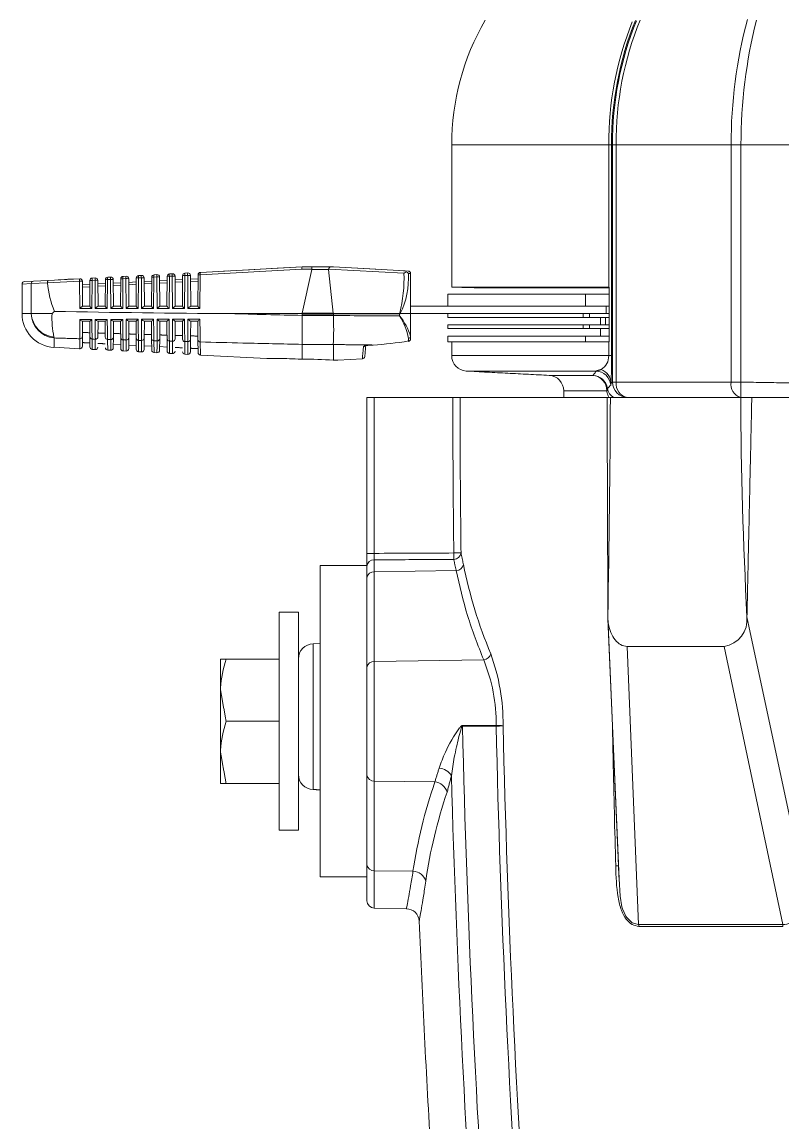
# Model space of a CAD drawing. Extents: x 8 to 113, y 2 to 87.
# Drawn here: x 43.922 to 46.977, y 9.203 to 13.624 of the extents above; entities that cross this region are included whole.
import ezdxf

# ---------------------------------------------------------------- set-up
doc = ezdxf.new("R2010")
doc.units = 0
doc.header["$MEASUREMENT"] = 0
doc.layers.add('OBJECT', color=7, linetype='CONTINUOUS')

msp = doc.modelspace()

# ---------------------------------------------------------------- linework, layer by layer
at = {"layer": 'OBJECT', "linetype": 'Continuous', "lineweight": 15}
for p, q in [((45.6473, 13.1307), (46.2777, 13.1307)), ((45.6473, 12.5594), (45.6473, 13.1307)), ((46.2777, 13.1307), (46.2893, 13.1307)), ((46.2777, 12.5594), (46.2777, 13.1307)), ((46.293, 13.1307), (46.2893, 13.1307)), ((46.2893, 13.1307), (46.2893, 12.2841)), ((46.3073, 13.1307), (46.293, 13.1307)), ((46.293, 12.1778), (46.293, 13.1307)), ((46.7692, 13.1307), (46.3073, 13.1307)), ((46.3073, 13.1307), (46.3073, 12.1778)), ((46.7692, 13.1307), (46.8087, 13.1307)), ((46.7692, 12.1778), (46.7692, 13.1307)), ((46.8087, 13.1307), (47.0121, 13.1307)), ((46.8087, 13.1307), (46.8087, 12.1778)), ((44.3283, 12.6022), (44.3401, 12.6029)), ((44.3903, 12.6055), (44.4021, 12.6061)), ((44.4523, 12.6088), (44.4641, 12.6094)), ((44.5039, 12.4827), (44.5049, 12.6022)), ((44.5137, 12.6026), (44.5125, 12.4732)), ((44.5253, 12.6032), (44.5137, 12.6026)), ((44.5144, 12.6121), (44.526, 12.6127)), ((44.5265, 12.4732), (44.5253, 12.6032)), ((44.5366, 12.6028), (44.5376, 12.4827)), ((44.5659, 12.4827), (44.5669, 12.6054)), ((44.5757, 12.6059), (44.5745, 12.4732)), ((44.5873, 12.6065), (44.5757, 12.6059)), ((44.5764, 12.6153), (44.588, 12.616)), ((44.5885, 12.4732), (44.5873, 12.6065)), ((44.5985, 12.6061), (44.5996, 12.4827)), ((44.6279, 12.4827), (44.629, 12.6087)), ((44.6377, 12.6092), (44.6365, 12.4732)), ((45.0463, 12.6307), (44.6377, 12.6092)), ((44.6384, 12.6186), (45.0472, 12.6402)), ((44.7116, 12.6225), (44.6384, 12.6186)), ((44.7517, 12.6246), (44.7116, 12.6225)), ((44.9461, 12.6349), (44.8122, 12.6278)), ((45.0472, 12.6402), (44.9461, 12.6349)), ((45.0858, 12.6307), (45.0463, 12.6307)), ((45.0472, 12.6402), (45.0472, 12.6402)), ((45.0472, 12.6402), (45.0864, 12.6402)), ((45.0858, 12.6305), (45.0476, 12.4543)), ((45.0858, 12.6305), (45.0858, 12.6307)), ((45.1534, 12.6305), (45.0858, 12.6305)), ((45.0864, 12.6402), (45.1639, 12.6402)), ((45.1721, 12.4543), (45.1534, 12.6305)), ((45.4558, 12.6155), (45.1536, 12.6319)), ((45.1639, 12.6402), (45.1722, 12.6402)), ((45.1722, 12.6402), (45.4605, 12.6246)), ((45.3425, 12.631), (45.1722, 12.6402)), ((45.4727, 12.6239), (45.4357, 12.6259)), ((45.4605, 12.6246), (45.4727, 12.6239)), ((45.4821, 12.6139), (45.4739, 12.6143)), ((45.4822, 12.605), (45.4822, 12.4527)), ((43.9593, 12.5733), (43.9222, 12.5713)), ((43.9222, 12.5713), (43.9222, 12.4523)), ((43.9686, 12.5832), (43.9317, 12.5813)), ((44.0249, 12.5764), (43.9593, 12.5733)), ((43.9593, 12.4527), (43.9593, 12.5733)), ((43.9686, 12.5832), (44.0272, 12.5863)), ((44.1535, 12.5836), (44.0248, 12.5768)), ((44.0272, 12.5863), (44.1542, 12.593)), ((44.0676, 12.5885), (44.0934, 12.5898)), ((44.1542, 12.593), (44.1226, 12.5914)), ((44.1545, 12.4732), (44.1535, 12.5836)), ((44.1647, 12.5831), (44.1656, 12.4827)), ((44.1649, 12.5686), (44.1946, 12.5701)), ((44.1945, 12.5607), (44.1649, 12.5592)), ((44.1939, 12.4827), (44.1948, 12.5858)), ((44.2035, 12.5862), (44.2025, 12.4732)), ((44.2155, 12.5869), (44.2035, 12.5862)), ((44.2042, 12.5957), (44.2162, 12.5963)), ((44.2165, 12.4732), (44.2155, 12.5869)), ((44.2267, 12.5864), (44.2276, 12.4827)), ((44.2268, 12.5718), (44.2566, 12.5734)), ((44.2566, 12.564), (44.2269, 12.5624)), ((44.2559, 12.4827), (44.2568, 12.5891)), ((44.2656, 12.5895), (44.2645, 12.4732)), ((44.2774, 12.5901), (44.2656, 12.5895)), ((44.2663, 12.599), (44.2781, 12.5996)), ((44.2785, 12.4732), (44.2774, 12.5901)), ((44.2887, 12.5897), (44.2896, 12.4827)), ((44.2888, 12.5751), (44.3187, 12.5767)), ((44.3186, 12.5673), (44.2889, 12.5657)), ((44.3179, 12.4827), (44.3188, 12.5923)), ((44.3276, 12.5928), (44.3265, 12.4732)), ((44.3394, 12.5934), (44.3276, 12.5928)), ((44.3405, 12.4732), (44.3394, 12.5934)), ((44.3506, 12.593), (44.3516, 12.4827)), ((44.3508, 12.5784), (44.3807, 12.58)), ((44.3806, 12.5705), (44.3508, 12.569)), ((44.3799, 12.4827), (44.3808, 12.5956)), ((44.3896, 12.5961), (44.3885, 12.4732)), ((44.4014, 12.5967), (44.3896, 12.5961)), ((44.4025, 12.4732), (44.4014, 12.5967)), ((44.4126, 12.5962), (44.4136, 12.4827)), ((44.4127, 12.5817), (44.4427, 12.5832)), ((44.4426, 12.5738), (44.4128, 12.5722)), ((44.4419, 12.4827), (44.4429, 12.5989)), ((44.4516, 12.5993), (44.4505, 12.4732)), ((44.4634, 12.5999), (44.4516, 12.5993)), ((44.4645, 12.4732), (44.4634, 12.5999)), ((44.4746, 12.5995), (44.4756, 12.4827)), ((44.4747, 12.5849), (44.5048, 12.5865)), ((44.5047, 12.5771), (44.4748, 12.5755)), ((44.5367, 12.5882), (44.5668, 12.5898)), ((44.5667, 12.5804), (44.5368, 12.5788)), ((44.5987, 12.5915), (44.6288, 12.5931)), ((44.6287, 12.5836), (44.5987, 12.5821)), ((46.2777, 12.5594), (45.6473, 12.5594)), ((45.7512, 12.5567), (45.7521, 12.5567)), ((46.0562, 12.5567), (45.7521, 12.5567)), ((46.0562, 12.5567), (46.0572, 12.5567)), ((46.2801, 12.5567), (46.0572, 12.5567)), ((46.2777, 12.5594), (46.2801, 12.5594)), ((46.2801, 12.5595), (46.2801, 12.3389)), ((45.6322, 12.5307), (45.6322, 12.4827)), ((45.6322, 12.5307), (46.1844, 12.5307)), ((46.1844, 12.5307), (46.1844, 12.4827)), ((46.2801, 12.5307), (46.1844, 12.5307)), ((44.2025, 12.4732), (44.1545, 12.4732)), ((44.1654, 12.4827), (44.1939, 12.4827)), ((44.2645, 12.4732), (44.2165, 12.4732)), ((44.2274, 12.4827), (44.2559, 12.4827)), ((44.3265, 12.4732), (44.2785, 12.4732)), ((44.2894, 12.4827), (44.3179, 12.4827)), ((44.3885, 12.4732), (44.3405, 12.4732)), ((44.3514, 12.4827), (44.3799, 12.4827)), ((44.4505, 12.4732), (44.4025, 12.4732)), ((44.4134, 12.4827), (44.4419, 12.4827)), ((44.5125, 12.4732), (44.4645, 12.4732)), ((44.4754, 12.4827), (44.5039, 12.4827)), ((44.5745, 12.4732), (44.5265, 12.4732)), ((44.5374, 12.4827), (44.5659, 12.4827)), ((44.6365, 12.4732), (44.5885, 12.4732)), ((44.5994, 12.4827), (44.6279, 12.4827)), ((45.4822, 12.4827), (45.6637, 12.4827)), ((45.6637, 12.4827), (46.1844, 12.4827)), ((46.2801, 12.4827), (46.1844, 12.4827)), ((46.2682, 12.4827), (46.2682, 12.4527)), ((44.7586, 12.4527), (45.0471, 12.4527)), ((45.1722, 12.4511), (45.0472, 12.4511)), ((45.0472, 12.4511), (45.0472, 12.4459)), ((45.0472, 12.4459), (45.1722, 12.4459)), ((45.0472, 12.4455), (45.0472, 12.4459)), ((45.0476, 12.4543), (45.1721, 12.4543)), ((45.1721, 12.4543), (45.1722, 12.4535)), ((45.1722, 12.4535), (45.4377, 12.4535)), ((45.1722, 12.4519), (45.1722, 12.4511)), ((45.4378, 12.4519), (45.1722, 12.4519)), ((45.1722, 12.4459), (45.1722, 12.4511)), ((45.1722, 12.4459), (45.1722, 12.4454)), ((45.4378, 12.4434), (45.4378, 12.4519)), ((45.4408, 12.4527), (45.4822, 12.4527)), ((45.4822, 12.4527), (45.4822, 12.361)), ((45.4822, 12.4527), (45.6637, 12.4527)), ((45.6322, 12.4527), (45.6322, 12.4378)), ((45.6322, 12.4378), (46.1755, 12.4378)), ((45.6637, 12.4527), (46.1755, 12.4527)), ((46.1755, 12.4378), (46.1755, 12.4527)), ((46.1755, 12.4527), (46.2007, 12.4527)), ((46.2007, 12.4378), (46.1755, 12.4378)), ((46.2007, 12.4527), (46.2007, 12.4378)), ((46.2801, 12.4527), (46.2007, 12.4527)), ((46.2801, 12.4378), (46.2007, 12.4378)), ((46.2444, 12.4378), (46.2444, 12.4078)), ((46.2654, 12.4378), (46.2654, 12.4078)), ((45.6322, 12.4078), (45.6322, 12.3929)), ((45.6322, 12.4078), (46.1755, 12.4078)), ((45.6322, 12.3929), (46.1755, 12.3929)), ((46.1755, 12.3929), (46.1755, 12.4078)), ((46.1755, 12.4078), (46.2007, 12.4078)), ((46.2007, 12.3929), (46.1755, 12.3929)), ((46.2007, 12.4078), (46.2007, 12.3929)), ((46.2801, 12.4078), (46.2007, 12.4078)), ((46.2801, 12.3929), (46.2007, 12.3929)), ((46.2444, 12.3929), (46.2444, 12.3629)), ((44.1651, 12.3617), (44.1647, 12.3219)), ((44.1944, 12.3603), (44.1948, 12.3193)), ((44.289, 12.3582), (44.2887, 12.3154)), ((44.3188, 12.3128), (44.3184, 12.3569)), ((44.351, 12.3565), (44.3506, 12.3122)), ((44.3808, 12.3095), (44.3804, 12.3552)), ((44.413, 12.3549), (44.4126, 12.3089)), ((44.4429, 12.3063), (44.4425, 12.3535)), ((44.475, 12.3532), (44.4746, 12.3057)), ((44.5049, 12.303), (44.5045, 12.3519)), ((44.599, 12.35), (44.5985, 12.2992)), ((44.629, 12.2965), (44.6285, 12.3487)), ((45.6322, 12.3629), (45.6322, 12.3389)), ((46.1844, 12.3629), (45.6322, 12.3629)), ((46.1844, 12.3389), (45.6322, 12.3389)), ((45.6473, 12.2841), (45.6473, 12.3389)), ((46.1844, 12.3389), (46.1844, 12.3629)), ((46.1844, 12.3629), (46.2801, 12.3629)), ((46.1844, 12.3389), (46.2024, 12.3389)), ((46.2777, 12.3389), (46.2024, 12.3389)), ((46.2777, 12.2841), (46.2777, 12.3389)), ((46.2777, 12.3389), (46.2801, 12.3389)), ((44.0502, 12.3175), (44.1542, 12.312)), ((44.2042, 12.3094), (44.2162, 12.3088)), ((44.2662, 12.3061), (44.2781, 12.3055)), ((44.2886, 12.33), (44.3189, 12.3284)), ((44.3282, 12.3029), (44.3401, 12.3023)), ((44.3506, 12.3267), (44.3809, 12.3251)), ((44.3902, 12.2996), (44.402, 12.299)), ((44.4126, 12.3235), (44.4429, 12.3219)), ((44.4522, 12.2964), (44.464, 12.2958)), ((44.4745, 12.3202), (44.5049, 12.3186)), ((44.5142, 12.2931), (44.5259, 12.2925)), ((45.1717, 12.3294), (45.0472, 12.3294)), ((45.0472, 12.3293), (45.0472, 12.2698)), ((45.1722, 12.3287), (45.1722, 12.2663)), ((45.3023, 12.3294), (45.298, 12.2806)), ((45.3135, 12.3256), (45.3315, 12.3266)), ((44.5762, 12.2899), (44.5879, 12.2893)), ((44.6382, 12.2866), (44.9058, 12.2726)), ((45.1901, 12.2662), (45.2886, 12.2715)), ((45.6473, 12.2841), (46.2777, 12.2841)), ((46.2777, 12.2841), (46.2893, 12.2841)), ((46.2268, 12.2222), (45.706, 12.2222)), ((46.0385, 12.2047), (46.2147, 12.2047)), ((46.3073, 12.1778), (46.293, 12.1778)), ((46.3073, 12.1778), (46.7692, 12.1778)), ((46.7692, 12.1778), (46.8087, 12.1778)), ((45.3072, 11.49), (45.3072, 12.1158)), ((45.3072, 12.1158), (45.3364, 12.1158)), ((45.3364, 12.1158), (45.3364, 11.49)), ((45.3364, 12.1158), (45.6519, 12.1158)), ((45.6519, 12.1158), (45.6809, 12.1158)), ((46.2801, 12.1158), (45.6809, 12.1158)), ((46.0973, 12.1158), (46.0973, 12.1428)), ((46.27, 12.1428), (46.0973, 12.1428)), ((46.2719, 12.1158), (46.2722, 11.853)), ((46.8078, 12.1158), (46.2846, 12.1158)), ((45.3072, 11.49), (45.3364, 11.49)), ((45.3367, 11.4641), (45.3367, 11.4162)), ((45.1192, 10.1908), (45.1192, 11.4408)), ((45.1192, 11.4408), (45.3072, 11.4408)), ((45.3072, 10.8941), (45.3072, 11.4408)), ((45.6653, 11.4208), (45.3367, 11.4162)), ((45.3367, 11.4162), (45.3367, 11.0562)), ((45.0322, 11.2533), (44.9542, 11.2533)), ((44.9542, 10.3783), (44.9542, 11.2533)), ((45.0322, 10.3783), (45.0322, 11.2533)), ((46.2743, 11.2358), (46.3167, 10.2346)), ((46.8329, 11.2358), (47.046, 10.2346)), ((46.2748, 11.2276), (46.3192, 10.1826)), ((45.1192, 11.1278), (45.0907, 11.127)), ((45.0907, 11.127), (45.0907, 10.5415)), ((46.3525, 11.1158), (46.7414, 11.1158)), ((46.3525, 11.1158), (46.3978, 9.9993)), ((46.7414, 11.1158), (46.977, 9.9993)), ((44.7192, 11.0658), (44.7192, 10.9408)), ((44.9542, 11.0658), (44.7416, 11.0658)), ((45.7758, 11.0623), (45.3367, 11.0562)), ((45.3367, 11.0562), (45.3367, 10.5754)), ((44.7192, 10.9408), (44.7192, 10.6908)), ((45.3072, 10.7374), (45.3072, 10.8941)), ((44.9542, 10.8158), (44.7416, 10.8158)), ((45.6906, 10.7965), (45.6906, 10.7987)), ((45.3072, 10.1908), (45.3072, 10.7374)), ((44.7192, 10.5658), (44.7192, 10.6908)), ((45.5795, 10.572), (45.3367, 10.5754)), ((45.3367, 10.5754), (45.3367, 10.2154)), ((44.9542, 10.5658), (44.7416, 10.5658)), ((44.9542, 10.3783), (45.0322, 10.3783)), ((45.492, 10.2132), (45.3367, 10.2154)), ((45.3367, 10.2154), (45.3367, 10.0653)), ((45.3072, 10.1908), (45.1192, 10.1908)), ((45.3072, 10.0953), (45.3072, 10.1908)), ((45.3367, 10.0653), (45.4656, 10.063))]:
    msp.add_line(p, q, dxfattribs=at)
at = {"layer": 'OBJECT', "linetype": 'Continuous', "lineweight": 15, "flags": 128}
for points in [[(45.4822, 12.6141), (45.4821, 12.614), (45.4821, 12.6139)], [(45.3084, 12.3252), (45.3104, 12.3254), (45.3133, 12.3256)], [(45.3133, 12.3258), (45.3133, 12.3256), (45.3133, 12.3256)], [(45.3314, 12.3268), (45.3315, 12.3266), (45.3315, 12.3266)], [(46.3195, 10.1827), (46.3234, 10.1128), (46.3309, 10.0707), (46.3335, 10.0622), (46.347, 10.0329), (46.3504, 10.028), (46.3726, 10.0068), (46.3978, 9.9993), (46.3978, 9.9993), (46.3978, 9.9993)]]:
    msp.add_lwpolyline(points, dxfattribs=at)
at = {"layer": 'OBJECT', "linetype": 'Continuous', "lineweight": 15}
for centre, radius, start, end in [((46.6473, 13.1307), 1, 149.9995, 180), ((47.5824, 13.1367), 1.3047, 158.0656, 180.2645), ((47.6002, 13.1383), 1.3109, 157.9426, 180.3315), ((47.5901, 13.1386), 1.2971, 157.7886, 180.3479), ((47.6285, 13.1368), 1.3212, 157.9934, 180.2624), ((48.7254, 13.131), 1.9563, 165.0985, 180.0094), ((48.87, 13.1292), 2.0613, 165.9189, 179.9573), ((44.3288, 12.5923), 0.01, 93.0226, 179.5), ((44.3477, 12.5961), 0.0204, 162.3835, 189.2788), ((44.3596, 12.5967), 0.0204, 162.3835, 189.2788), ((44.3406, 12.5929), 0.01, 0.5, 93.0226), ((44.3908, 12.5955), 0.01, 93.0226, 179.5), ((44.4098, 12.5993), 0.0204, 162.3835, 189.2788), ((44.4215, 12.6), 0.0204, 162.3835, 189.2788), ((44.4026, 12.5962), 0.01, 0.5, 93.0226), ((44.4529, 12.5988), 0.01, 93.0226, 179.5), ((44.4718, 12.6026), 0.0204, 162.3835, 189.2788), ((44.4835, 12.6032), 0.0204, 162.3835, 189.2788), ((44.4646, 12.5994), 0.01, 0.5, 93.0226), ((44.5149, 12.6021), 0.01, 93.0226, 179.5), ((44.5113, 12.5617), 0.041, 86.6853, 99), ((44.5338, 12.6059), 0.0204, 162.3835, 189.2788), ((44.5455, 12.6065), 0.0204, 162.3835, 189.2788), ((44.5288, 12.5488), 0.0545, 81.8664, 93.6806), ((44.5266, 12.6027), 0.01, 0.5, 93.0226), ((44.5769, 12.6054), 0.01, 93.0226, 179.5), ((44.5733, 12.565), 0.041, 86.6853, 99), ((44.5958, 12.6092), 0.0204, 162.3835, 189.2788), ((44.6074, 12.6098), 0.0204, 162.3835, 189.2788), ((44.5908, 12.5521), 0.0545, 81.8664, 93.6806), ((44.5885, 12.606), 0.01, 0.5, 93.0226), ((44.639, 12.6086), 0.01, 93.0226, 179.5), ((44.6354, 12.5682), 0.041, 86.6853, 99), ((44.6579, 12.6124), 0.0204, 162.3835, 189.2788), ((45.0665, 12.6335), 0.0204, 160.7925, 187.7656), ((45.1243, 12.633), 0.0385, 169.2371, 183.3874), ((45.1562, 12.6307), 0.00279, 156.3314, 185.7488), ((44.8445, 12.5967), 0.6116, 346.5363, 1.7611), ((45.144, 12.5976), 0.3302, 333.9731, 2.8955), ((45.4593, 12.6192), 0.00548, 9.8497, 76.9136), ((45.4504, 12.5876), 0.0355, 48.6073, 66.2822), ((45.4722, 12.6139), 0.01, 0.809, 86.8941), ((45.4721, 12.6139), 0.00999, 359.9506, 86.8551), ((43.9322, 12.5713), 0.01, 93.0226, 175.0653), ((43.9692, 12.5734), 0.00991, 93.4707, 180.555), ((44.428, 12.6118), 0.4047, 185.0181, 201.76), ((44.1736, 12.5869), 0.0204, 162.3835, 189.2788), ((44.157, 12.5292), 0.0545, 81.8664, 93.6806), ((44.1547, 12.5831), 0.01, 0.5, 93.0226), ((44.2047, 12.5857), 0.01, 93.0226, 179.5), ((44.2012, 12.5453), 0.041, 86.6853, 99), ((44.2237, 12.5895), 0.0204, 162.3835, 189.2788), ((44.2356, 12.5901), 0.0204, 162.3835, 189.2788), ((44.219, 12.5324), 0.0545, 81.8664, 93.6806), ((44.2167, 12.5863), 0.01, 0.5, 93.0226), ((44.2668, 12.589), 0.01, 93.0226, 179.5), ((44.2632, 12.5486), 0.041, 86.6853, 99), ((44.2857, 12.5928), 0.0204, 162.3835, 189.2788), ((44.2976, 12.5934), 0.0204, 162.3835, 189.2788), ((44.281, 12.5357), 0.0545, 81.8664, 93.6806), ((44.2787, 12.5896), 0.01, 0.5, 93.0226), ((44.3252, 12.5519), 0.041, 86.6853, 99), ((44.3429, 12.539), 0.0545, 81.8664, 93.6806), ((44.3872, 12.5551), 0.041, 86.6853, 99), ((44.4049, 12.5423), 0.0545, 81.8664, 93.6806), ((44.4493, 12.5584), 0.041, 86.6853, 99), ((44.4669, 12.5455), 0.0545, 81.8664, 93.6806), ((46.2776, 12.6209), 0.0615, 270.1096, 272.3205), ((44.1931, 12.4396), 0.0512, 122.6511, 138.9462), ((44.2688, 12.5429), 0.0961, 218.7847, 226.446), ((44.2551, 12.4396), 0.0512, 122.6511, 138.9462), ((44.3308, 12.5429), 0.0961, 218.7847, 226.446), ((44.3171, 12.4396), 0.0512, 122.6511, 138.9462), ((44.3928, 12.5429), 0.0961, 218.7847, 226.446), ((44.3791, 12.4396), 0.0512, 122.6511, 138.9462), ((44.4548, 12.5429), 0.0961, 218.7847, 226.446), ((44.4411, 12.4396), 0.0512, 122.6511, 138.9462), ((44.5168, 12.5429), 0.0961, 218.7847, 226.446), ((44.5031, 12.4396), 0.0512, 122.6511, 138.9462), ((44.5788, 12.5429), 0.0961, 218.7847, 226.446), ((44.5651, 12.4396), 0.0512, 122.6511, 138.9462), ((44.6408, 12.5429), 0.0961, 218.7847, 226.446), ((44.6271, 12.4396), 0.0512, 122.6511, 138.9462), ((44.7028, 12.5429), 0.0961, 218.7847, 226.446), ((44.0577, 12.4527), 0.1355, 180, 267), ((44.0606, 12.4564), 0.1018, 182.0697, 264.926), ((44.0613, 12.4599), 0.1022, 184.0601, 263.7879), ((44.4134, 12.4336), 0.3709, 177.0415, 191.708), ((45.0754, 64.5283), 52.0765, 268.87414, 269.65145), ((47.4985, 12.3952), 3.3442, 179.4143, 180.7398), ((44.1731, 12.4465), 0.0254, 222.5076, 249.8077), ((44.1785, 12.4506), 0.032, 299.3648, 318.7546), ((47.1379, 12.4404), 2.9354, 180.2135, 181.7536), ((47.6545, 12.3938), 3.4382, 179.4042, 180.7253), ((44.2356, 12.4469), 0.0259, 222.1814, 249.2559), ((44.239, 12.452), 0.0339, 300.3345, 318.8621), ((47.319, 12.4411), 3.0545, 180.214, 181.7295), ((47.8095, 12.3924), 3.5313, 179.3946, 180.7115), ((44.2982, 12.4475), 0.0266, 221.9361, 248.6414), ((44.2993, 12.4535), 0.0361, 301.3147, 318.9369), ((47.4997, 12.4417), 3.1732, 180.2142, 181.7066), ((47.9636, 12.391), 3.6233, 179.3854, 180.6982), ((44.3608, 12.448), 0.0273, 221.7096, 248.0257), ((44.3594, 12.4553), 0.0385, 302.3056, 318.9796), ((47.6799, 12.4423), 3.2914, 180.2142, 181.685), ((48.1166, 12.3896), 3.7144, 179.3767, 180.6855), ((44.4235, 12.4486), 0.0281, 221.5014, 247.4087), ((44.4193, 12.4573), 0.0414, 303.3071, 318.9908), ((47.8595, 12.4429), 3.409, 180.2141, 181.6645), ((48.2687, 12.3882), 3.8045, 179.3683, 180.6733), ((44.4861, 12.4492), 0.0288, 221.311, 246.7902), ((44.4787, 12.4597), 0.0448, 304.3194, 318.971), ((48.0384, 12.4434), 3.5259, 180.2137, 181.645), ((48.4197, 12.3869), 3.8935, 179.3604, 180.6616), ((44.5488, 12.4499), 0.0297, 221.138, 246.17), ((44.5377, 12.4625), 0.0488, 305.3425, 318.9209), ((48.2165, 12.444), 3.642, 180.2133, 181.6264), ((48.5696, 12.3855), 3.9814, 179.3527, 180.6503), ((44.6112, 12.4501), 0.03, 220.7619, 245.7681), ((44.5961, 12.4659), 0.0537, 306.3763, 318.841), ((48.3937, 12.4445), 3.7572, 180.2127, 181.6088), ((58.3469, 12.3884), 13.2998, 179.75368, 180.25417), ((44.0114, 12.3925), 1.1621, 356.8871, 2.6125), ((45.4376, 12.4556), 0.00215, 274.0903, 320.9773), ((45.322, 12.4519), 0.1158, 359.9998, 0.7808), ((45.4377, 12.4584), 0.00647, 270.6018, 298.6173), ((45.2171, 12.3025), 0.2618, 11.245, 32.5818), ((45.2658, 12.2975), 0.2256, 16.3575, 40.327), ((45.3464, 12.363), 0.1302, 43.5438, 44.5094), ((44.1551, 12.3619), 0.00992, 266.5032, 358.9399), ((44.2043, 12.3605), 0.00989, 181.0021, 267.5873), ((44.2171, 12.3602), 0.00992, 266.4854, 358.9194), ((44.2663, 12.3588), 0.00989, 181.0203, 267.6082), ((44.2791, 12.3584), 0.00991, 266.4672, 358.8985), ((44.3283, 12.3571), 0.00989, 181.0387, 267.6293), ((44.3411, 12.3567), 0.00991, 266.4488, 358.8773), ((44.3903, 12.3554), 0.00988, 181.0575, 267.6507), ((44.4031, 12.3551), 0.00991, 266.4302, 358.8558), ((44.4523, 12.3537), 0.00988, 181.0765, 267.6725), ((44.4651, 12.3534), 0.00991, 266.4113, 358.834), ((44.5143, 12.3521), 0.00988, 181.0959, 267.6945), ((44.5271, 12.3518), 0.0099, 266.3921, 358.8118), ((44.5764, 12.3505), 0.00987, 181.1155, 267.7169), ((44.5891, 12.3502), 0.0099, 266.3727, 358.7893), ((44.6384, 12.3489), 0.00987, 181.1354, 267.7395), ((45.2622, 13.5699), 1.2451, 273.1881, 279.777), ((45.4732, 12.352), 0.00906, 272.8157, 355.6379), ((45.4628, 12.3408), 0.0111, 3.647, 11.4948), ((45.4722, 12.3513), 0.01, 279.2546, 0), ((45.4737, 12.3621), 0.00857, 271.3596, 352.7702), ((46.2776, 12.2774), 0.0615, 87.6787, 89.8904), ((44.1547, 12.322), 0.01, 266.9496, 359.5), ((44.2048, 12.3194), 0.01, 180.5, 266.6468), ((44.2167, 12.3187), 0.01, 266.5331, 359.5), ((44.2668, 12.3161), 0.01, 180.5, 266.1343), ((44.2787, 12.3155), 0.01, 266.0214, 359.5), ((44.3288, 12.3129), 0.01, 180.5, 265.6235), ((44.3406, 12.3122), 0.01, 265.5116, 359.5), ((44.3908, 12.3096), 0.01, 180.5, 265.1147), ((44.4026, 12.309), 0.01, 265.0037, 359.5), ((44.4529, 12.3064), 0.01, 180.5, 264.6079), ((44.4646, 12.3058), 0.01, 264.4978, 359.5), ((44.5149, 12.3031), 0.01, 180.5, 264.103), ((44.5266, 12.3025), 0.01, 263.9939, 359.5), ((44.5769, 12.2999), 0.01, 180.5, 263.6003), ((44.5885, 12.2993), 0.01, 263.4921, 359.5), ((44.639, 12.2966), 0.01, 180.5, 263.0997), ((45.3113, 12.292), 0.0339, 86.5671, 122.9253), ((45.2924, 12.3305), 0.0101, 272.6087, 311.1824), ((45.3102, 12.292), 0.0332, 93.1976, 110.1598), ((45.0471, 10.0341), 2.2357, 86.797, 89.997), ((45.1721, 12.2669), 0.000571, 265.0435, 285.2855), ((45.2881, 12.2815), 0.01, 273.1059, 355), ((45.7093, 12.2841), 0.062, 180.0004, 267.0006), ((46.2144, 12.2822), 0.0634, 301.6862, 1.6521), ((44.0457, 12.2723), 2.2437, 357.4506, 0.2995), ((46.0353, 12.1428), 0.062, 0.0007, 87.0006), ((46.2116, 12.1428), 0.062, 9.0432, 87.16), ((46.2095, 12.1445), 0.0605, 358.4265, 85.0796), ((46.2241, 12.1602), 0.062, 5.1379, 87.4504), ((46.2268, 12.1717), 0.0604, 0.8385, 69.7837), ((46.2219, 12.2156), 0.0811, 308.9804, 322.0887), ((46.355, 12.1778), 0.062, 180.0187, 268.8266), ((46.3637, 12.1717), 0.0568, 173.8232, 259.8675), ((46.824, 12.1689), 0.0556, 170.8085, 252.8843), ((95.7717, 11.3455), 48.9701, 179.02617, 179.09869), ((46.2586, 12.1515), 0.0143, 322.6414, 4.1274), ((46.321, 12.159), 0.0486, 187.6045, 242.7865), ((-16.9895, 12.4202), 63.2748, 358.927453, 359.72436), ((65.4007, 12.2057), 18.5931, 180.27714, 182.99026), ((45.3352, 11.436), 0.0281, 87.0239, 175.6059), ((46.0207, 11.4839), 0.6843, 179.4941, 181.6636), ((45.6549, 11.4959), 0.0302, 271.208, 352.3738), ((44.9738, 11.4855), 0.6821, 358.3353, 0.5015), ((45.3037, 40.2683), 28.7789, 270.70107, 270.75881), ((45.3344, 11.3889), 0.0274, 85.2091, 173.088), ((45.6647, 11.4511), 0.0303, 271.0885, 348.7016), ((47.5731, 11.8235), 1.9163, 191.3871, 202.6053), ((46.7226, 11.225), 0.1108, 279.7951, 5.5804), ((45.0922, 11.0671), 0.06, 91.5, 180), ((45.3344, 11.0289), 0.0274, 85.2091, 173.088), ((45.7716, 11.0956), 0.0335, 277.1063, 345.0134), ((45.1408, 10.8048), 0.6852, 359.479, 22.0762), ((45.0318, 10.805), 0.822, 359.4875, 20.0551), ((93.7431, 11.8994), 48.0652, 181.31483, 186.89157), ((45.8321, 10.5538), 0.2448, 84.9098, 91.4342), ((45.8521, 9.8267), 0.9701, 89.8987, 91.5439), ((93.3064, 11.8725), 47.4927, 181.29837, 186.82851), ((93.3754, 11.8756), 47.5339, 181.30056, 186.82263), ((45.5931, 10.5665), 0.0611, 29.5561, 86.408), ((45.0922, 10.6014), 0.06, 180, 268.5), ((45.3344, 10.6027), 0.0274, 186.912, 274.7909), ((45.5739, 10.5145), 0.0578, 17.2707, 84.4672), ((93.6262, 11.8931), 47.9974, 181.54787, 186.90032), ((47.5036, 9.8923), 1.9805, 161.1673, 171.8456), ((45.3344, 10.2427), 0.0274, 186.912, 274.7909), ((45.4921, 10.1607), 0.0525, 13.808, 90.0653), ((48.2479, 10.313), 1.9327, 182.3257, 183.8669), ((45.3372, 10.0953), 0.03, 180, 269), ((45.4654, 10.0114), 0.0514, 3.0953, 89.469), ((96.1332, 12.1158), 50.66, 182.37743, 183.42938), ((46.3228, 9.9898), 0.0755, 1.883, 7.252), ((46.8808, 9.9897), 0.0967, 1.4822, 5.6704)]:
    msp.add_arc(centre, radius, start, end, dxfattribs=at)
for centre, major_axis, ratio, start_param, end_param in [((49.0656, 14.5152), (19.0675, 0), 0.111038, 4.484542, 4.500054), ((44.0692, 12.4511), (0.9787, 0.0064), 0.122438, 6.24272, 6.255809), ((44.0699, 12.4511), (0.9773, 0), 0.122785, 0, 0.013091), ((45.53, 14.5152), (7.8848, 0), 0.262774, 4.666998, 4.700689), ((54.0643, 10.8158), (35.624, 0), 0.01952, 1.80908, 1.818317)]:
    msp.add_ellipse(centre, major_axis=major_axis, ratio=ratio, start_param=start_param, end_param=end_param, dxfattribs=at)
for points, knots in [([(45.1639, 12.6402), (45.1624, 12.6402), (45.1599, 12.6401), (45.1573, 12.6389), (45.1558, 12.6369), (45.1547, 12.6343), (45.1539, 12.6325), (45.1536, 12.6319)], [0, 0, 0, 0, 0.281503, 0.477149, 0.672463, 0.878462, 1, 1, 1, 1]), ([(45.4558, 12.6155), (45.4558, 12.6155), (45.4589, 12.6171), (45.4618, 12.6187), (45.4647, 12.6202)], [0, 0, 0, 0, 0.019973, 1, 1, 1, 1]), ([(44.0248, 12.5768), (44.0248, 12.5779), (44.0248, 12.5801), (44.0252, 12.583), (44.0258, 12.5852), (44.0265, 12.5861), (44.027, 12.5863), (44.0272, 12.5863), (44.0272, 12.5863)], [0, 0, 0, 0, 0.219281, 0.438507, 0.659241, 0.882986, 0.98583, 1, 1, 1, 1]), ([(44.1226, 12.5914), (44.1188, 12.5912), (44.1112, 12.5908), (44.1019, 12.5903), (44.0957, 12.59), (44.0941, 12.5899), (44.0934, 12.5898)], [0, 0, 0, 0, 0.261879, 0.524407, 0.77642, 1, 1, 1, 1]), ([(45.7276, 12.5573), (45.7311, 12.5572), (45.7389, 12.557), (45.7468, 12.5568), (45.7512, 12.5567)], [0, 0, 0, 0, 0.442223, 1, 1, 1, 1]), ([(44.1544, 12.4294), (44.161, 12.4294), (44.1771, 12.4294), (44.1931, 12.4295), (44.2025, 12.4295)], [0, 0, 0, 0, 0.412316, 1, 1, 1, 1]), ([(44.2164, 12.4295), (44.223, 12.4295), (44.2391, 12.4296), (44.2551, 12.4296), (44.2645, 12.4297)], [0, 0, 0, 0, 0.412356, 1, 1, 1, 1]), ([(44.2784, 12.4297), (44.285, 12.4297), (44.3011, 12.4298), (44.3171, 12.4298), (44.3265, 12.4298)], [0, 0, 0, 0, 0.412394, 1, 1, 1, 1]), ([(44.3404, 12.4299), (44.347, 12.4299), (44.3631, 12.4299), (44.3791, 12.43), (44.3885, 12.43)], [0, 0, 0, 0, 0.41243, 1, 1, 1, 1]), ([(44.4024, 12.43), (44.409, 12.43), (44.4251, 12.4301), (44.4411, 12.4301), (44.4505, 12.4301)], [0, 0, 0, 0, 0.412464, 1, 1, 1, 1]), ([(44.4644, 12.4302), (44.471, 12.4302), (44.4871, 12.4302), (44.5031, 12.4303), (44.5125, 12.4303)], [0, 0, 0, 0, 0.412497, 1, 1, 1, 1]), ([(44.5264, 12.4303), (44.5331, 12.4303), (44.5491, 12.4304), (44.5651, 12.4304), (44.5745, 12.4304)], [0, 0, 0, 0, 0.412528, 1, 1, 1, 1]), ([(44.5884, 12.4305), (44.5951, 12.4305), (44.6111, 12.4305), (44.6271, 12.4306), (44.6365, 12.4306)], [0, 0, 0, 0, 0.412557, 1, 1, 1, 1]), ([(44.1656, 12.4227), (44.1655, 12.4121), (44.1653, 12.3909), (44.1651, 12.3702), (44.1651, 12.3643), (44.1651, 12.3617)], [0, 0, 0, 0, 0.357964, 0.715857, 1, 1, 1, 1]), ([(44.1944, 12.3603), (44.1944, 12.3639), (44.1943, 12.3711), (44.1941, 12.3944), (44.1939, 12.4139), (44.1939, 12.4227)], [0, 0, 0, 0, 0.356145, 0.712376, 1, 1, 1, 1]), ([(44.2276, 12.4227), (44.2275, 12.412), (44.2273, 12.3906), (44.2271, 12.369), (44.2271, 12.3628), (44.2271, 12.36)], [0, 0, 0, 0, 0.352325, 0.704581, 1, 1, 1, 1]), ([(44.2564, 12.3586), (44.2564, 12.3622), (44.2563, 12.3695), (44.2561, 12.3932), (44.2559, 12.4134), (44.2559, 12.4227)], [0, 0, 0, 0, 0.350806, 0.701696, 1, 1, 1, 1]), ([(44.2896, 12.4227), (44.2895, 12.4119), (44.2893, 12.3903), (44.2891, 12.3678), (44.2891, 12.3613), (44.289, 12.3582)], [0, 0, 0, 0, 0.347005, 0.693943, 1, 1, 1, 1]), ([(44.3184, 12.3569), (44.3184, 12.3606), (44.3183, 12.3679), (44.3181, 12.392), (44.3179, 12.4129), (44.3179, 12.4227)], [0, 0, 0, 0, 0.345761, 0.691605, 1, 1, 1, 1]), ([(44.3516, 12.4227), (44.3515, 12.4118), (44.3513, 12.39), (44.3511, 12.3667), (44.3511, 12.3598), (44.351, 12.3565)], [0, 0, 0, 0, 0.341978, 0.683892, 1, 1, 1, 1]), ([(44.3804, 12.3552), (44.3804, 12.3589), (44.3803, 12.3664), (44.3801, 12.3909), (44.3799, 12.4124), (44.3799, 12.4227)], [0, 0, 0, 0, 0.340986, 0.682054, 1, 1, 1, 1]), ([(44.4136, 12.4227), (44.4135, 12.4117), (44.4133, 12.3897), (44.4131, 12.3656), (44.413, 12.3584), (44.413, 12.3549)], [0, 0, 0, 0, 0.337221, 0.67438, 1, 1, 1, 1]), ([(44.4425, 12.3535), (44.4424, 12.3573), (44.4424, 12.3648), (44.4421, 12.3898), (44.4419, 12.4118), (44.4419, 12.4227)], [0, 0, 0, 0, 0.336461, 0.673003, 1, 1, 1, 1]), ([(44.4756, 12.4227), (44.4755, 12.4116), (44.4753, 12.3894), (44.4751, 12.3645), (44.475, 12.357), (44.475, 12.3532)], [0, 0, 0, 0, 0.332714, 0.665366, 1, 1, 1, 1]), ([(44.5045, 12.3519), (44.5044, 12.3557), (44.5044, 12.3633), (44.5041, 12.3887), (44.5039, 12.4113), (44.5039, 12.4227)], [0, 0, 0, 0, 0.332167, 0.664414, 1, 1, 1, 1]), ([(44.5376, 12.4227), (44.5375, 12.4115), (44.5373, 12.3891), (44.5371, 12.3634), (44.537, 12.3556), (44.537, 12.3516)], [0, 0, 0, 0, 0.328437, 0.656814, 1, 1, 1, 1]), ([(44.5665, 12.3503), (44.5664, 12.3541), (44.5664, 12.3618), (44.5662, 12.3876), (44.566, 12.4108), (44.5659, 12.4227)], [0, 0, 0, 0, 0.328087, 0.656253, 1, 1, 1, 1]), ([(44.5996, 12.4227), (44.5995, 12.4114), (44.5993, 12.3889), (44.5991, 12.3623), (44.599, 12.3542), (44.599, 12.35)], [0, 0, 0, 0, 0.324373, 0.64869, 1, 1, 1, 1]), ([(44.6285, 12.3487), (44.6285, 12.3526), (44.6284, 12.3604), (44.6282, 12.3866), (44.628, 12.4103), (44.6279, 12.4227)], [0, 0, 0, 0, 0.324207, 0.64849, 1, 1, 1, 1]), ([(44.0516, 12.355), (44.0513, 12.3441), (44.0507, 12.3222), (44.0506, 12.319), (44.0506, 12.3174)], [0, 0, 0, 0, 0.496376, 1, 1, 1, 1]), ([(44.1542, 12.312), (44.1542, 12.312), (44.1542, 12.307), (44.1543, 12.32), (44.1545, 12.3413), (44.1545, 12.352)], [0, 0, 0, 0, 0.001446, 0.498454, 1, 1, 1, 1]), ([(44.2039, 12.3506), (44.2039, 12.3493), (44.2039, 12.343), (44.2041, 12.3205), (44.2043, 12.3044), (44.2042, 12.3096), (44.2042, 12.3097)], [0, 0, 0, 0, 0.046867, 0.234364, 0.98622, 1, 1, 1, 1]), ([(44.2162, 12.3091), (44.2162, 12.3106), (44.2162, 12.3137), (44.2164, 12.3379), (44.2165, 12.3503)], [0, 0, 0, 0, 0.488709, 1, 1, 1, 1]), ([(44.2659, 12.3489), (44.2659, 12.3476), (44.266, 12.3411), (44.2662, 12.3181), (44.2663, 12.3014), (44.2663, 12.3066), (44.2663, 12.3068)], [0, 0, 0, 0, 0.045988, 0.229969, 0.967722, 1, 1, 1, 1]), ([(44.2781, 12.3063), (44.2782, 12.3076), (44.2782, 12.3104), (44.2784, 12.3355), (44.2785, 12.3485)], [0, 0, 0, 0, 0.479306, 1, 1, 1, 1]), ([(44.3279, 12.3472), (44.3279, 12.3459), (44.328, 12.3393), (44.3282, 12.3158), (44.3283, 12.2983), (44.3283, 12.3036), (44.3283, 12.3039)], [0, 0, 0, 0, 0.045141, 0.225734, 0.949897, 1, 1, 1, 1]), ([(44.3401, 12.3034), (44.3401, 12.3046), (44.3402, 12.3071), (44.3404, 12.3331), (44.3405, 12.3468)], [0, 0, 0, 0, 0.470225, 1, 1, 1, 1]), ([(44.3899, 12.3455), (44.3899, 12.3442), (44.39, 12.3375), (44.3902, 12.3135), (44.3904, 12.2953), (44.3903, 12.3006), (44.3903, 12.3011)], [0, 0, 0, 0, 0.044325, 0.221651, 0.932709, 1, 1, 1, 1]), ([(44.4021, 12.3005), (44.4021, 12.3016), (44.4021, 12.3038), (44.4024, 12.3307), (44.4025, 12.3452)], [0, 0, 0, 0, 0.461446, 1, 1, 1, 1]), ([(44.4519, 12.3439), (44.4519, 12.3425), (44.452, 12.3357), (44.4522, 12.3112), (44.4524, 12.2923), (44.4523, 12.2976), (44.4523, 12.2982)], [0, 0, 0, 0, 0.043537, 0.217711, 0.916123, 1, 1, 1, 1]), ([(44.4641, 12.2977), (44.4641, 12.2985), (44.4641, 12.3005), (44.4643, 12.3283), (44.4645, 12.3435)], [0, 0, 0, 0, 0.452954, 1, 1, 1, 1]), ([(44.5139, 12.3422), (44.514, 12.3409), (44.514, 12.334), (44.5142, 12.309), (44.5144, 12.2893), (44.5144, 12.2946), (44.5144, 12.2953)], [0, 0, 0, 0, 0.042776, 0.213907, 0.900109, 1, 1, 1, 1]), ([(44.526, 12.2948), (44.5261, 12.2955), (44.5261, 12.2971), (44.5263, 12.3259), (44.5265, 12.3419)], [0, 0, 0, 0, 0.444733, 1, 1, 1, 1]), ([(44.576, 12.3406), (44.576, 12.3392), (44.576, 12.3322), (44.5763, 12.3068), (44.5764, 12.2862), (44.5764, 12.2917), (44.5764, 12.2925)], [0, 0, 0, 0, 0.042041, 0.210231, 0.884638, 1, 1, 1, 1]), ([(44.588, 12.2919), (44.588, 12.2925), (44.588, 12.2938), (44.5883, 12.3235), (44.5884, 12.3403)], [0, 0, 0, 0, 0.436769, 1, 1, 1, 1]), ([(45.0472, 12.3293), (44.9679, 12.3311), (44.8315, 12.3342), (44.6951, 12.3376), (44.638, 12.3391)], [0, 0, 0, 0, 0.581449, 1, 1, 1, 1]), ([(44.638, 12.3391), (44.638, 12.3376), (44.638, 12.3305), (44.6383, 12.3046), (44.6385, 12.2832), (44.6384, 12.2887), (44.6384, 12.2896)], [0, 0, 0, 0, 0.041331, 0.206678, 0.869682, 1, 1, 1, 1]), ([(45.2886, 12.2715), (45.2886, 12.2716), (45.2886, 12.2722), (45.2891, 12.2777), (45.2912, 12.3014), (45.2928, 12.3205)], [0, 0, 0, 0, 0.045653, 0.228294, 1, 1, 1, 1]), ([(44.9058, 12.2727), (44.9053, 12.2727), (44.9032, 12.2727), (44.9163, 12.2729), (44.9437, 12.2729), (44.9839, 12.2724), (45.0206, 12.2711), (45.0419, 12.27), (45.0472, 12.2698)], [0, 0, 0, 0, 0.069411, 0.284852, 0.500141, 0.714748, 0.928344, 1, 1, 1, 1]), ([(45.1722, 12.2663), (45.1789, 12.2663), (45.1874, 12.2662), (45.1896, 12.2662), (45.19, 12.2662)], [0, 0, 0, 0, 0.791837, 1, 1, 1, 1]), ([(46.2147, 12.2047), (46.216, 12.2062), (46.2201, 12.2109), (46.2241, 12.2176), (46.2268, 12.2222)], [0, 0, 0, 0, 0.321063, 1, 1, 1, 1]), ([(45.6558, 11.4915), (45.6547, 11.5926), (45.6524, 11.8007), (45.6521, 12.0088), (45.6519, 12.1158)], [0, 0, 0, 0, 0.486, 1, 1, 1, 1]), ([(45.6809, 12.1158), (45.6811, 12.0089), (45.6815, 11.8009), (45.6837, 11.5929), (45.6848, 11.4919)], [0, 0, 0, 0, 0.514, 1, 1, 1, 1]), ([(46.2793, 12.1142), (46.2774, 12.1178), (46.2735, 12.1254), (46.2712, 12.1369), (46.27, 12.1428)], [0, 0, 0, 0, 0.486068, 1, 1, 1, 1]), ([(46.273, 12.1158), (46.2731, 12.1158), (46.2734, 12.1158), (46.2799, 12.1158), (46.2846, 12.1158)], [0, 0, 0, 0, 0.266679, 1, 1, 1, 1]), ([(46.8078, 12.1158), (46.8146, 12.1158), (46.8281, 12.1158), (46.8442, 12.1158), (46.8523, 12.1158)], [0, 0, 0, 0, 0.49976, 1, 1, 1, 1]), ([(47.02, 12.1158), (46.9887, 12.1158), (46.9328, 12.1158), (46.8769, 12.1158), (46.8523, 12.1158)], [0, 0, 0, 0, 0.56, 1, 1, 1, 1]), ([(45.3072, 11.4381), (45.3072, 11.4425), (45.3072, 11.451), (45.3072, 11.4698), (45.3072, 11.4832), (45.3072, 11.49)], [0, 0, 0, 0, 0.352796, 0.676398, 1, 1, 1, 1]), ([(45.6556, 11.4657), (45.6356, 11.4656), (45.5356, 11.4651), (45.4293, 11.4645), (45.343, 11.4641), (45.3367, 11.4641)], [0, 0, 0, 0, 0.188103, 0.940514, 1, 1, 1, 1]), ([(45.7758, 11.0623), (45.7527, 11.1214), (45.7066, 11.2397), (45.6791, 11.3603), (45.6653, 11.4208)], [0, 0, 0, 0, 0.499036, 1, 1, 1, 1]), ([(46.2743, 11.2358), (46.2744, 11.2319), (46.2747, 11.222), (46.2775, 11.2002), (46.2856, 11.1703), (46.3027, 11.1412), (46.3258, 11.1204), (46.3434, 11.1174), (46.3525, 11.1158)], [0, 0, 0, 0, 0.061294, 0.157978, 0.353027, 0.568967, 0.775602, 1, 1, 1, 1]), ([(44.7192, 10.9408), (44.7192, 10.9437), (44.7196, 10.986), (44.731, 11.0273), (44.7416, 11.0658)], [0, 0, 0, 0, 0.070214, 1, 1, 1, 1]), ([(44.7416, 11.0658), (44.7324, 11.0658), (44.7205, 11.0658), (44.7195, 11.0658), (44.7192, 11.0658)], [0, 0, 0, 0, 0.768151, 1, 1, 1, 1]), ([(44.7192, 10.6908), (44.7192, 10.6937), (44.7196, 10.736), (44.731, 10.7773), (44.7416, 10.8158)], [0, 0, 0, 0, 0.070214, 1, 1, 1, 1]), ([(45.5969, 10.6274), (45.6045, 10.6484), (45.6233, 10.7002), (45.6568, 10.7598), (45.6824, 10.7933), (45.6854, 10.7964), (45.688, 10.7981), (45.6895, 10.7986), (45.6904, 10.7987), (45.6906, 10.7987)], [0, 0, 0, 0, 0.3745, 0.926844, 0.953374, 0.977897, 0.987313, 0.997171, 1, 1, 1, 1]), ([(45.6462, 10.5966), (45.6496, 10.6214), (45.6547, 10.6597), (45.6691, 10.7229), (45.6779, 10.7632), (45.6865, 10.7901), (45.6879, 10.7937), (45.6891, 10.7956), (45.6897, 10.7962), (45.6901, 10.7964), (45.6904, 10.7965), (45.6905, 10.7965), (45.6906, 10.7965)], [0, 0, 0, 0, 0.37593, 0.58147, 0.938747, 0.964182, 0.985816, 0.992803, 0.995664, 0.998558, 0.998579, 1, 1, 1, 1]), ([(45.6906, 10.7987), (45.7256, 10.7986), (45.7707, 10.7986), (45.8158, 10.7986), (45.826, 10.7986)], [0, 0, 0, 0, 0.775375, 1, 1, 1, 1]), ([(45.826, 10.7964), (45.8006, 10.7964), (45.7554, 10.7965), (45.7103, 10.7965), (45.6906, 10.7965)], [0, 0, 0, 0, 0.56264, 1, 1, 1, 1]), ([(46.3058, 10.2352), (46.3021, 10.3775), (46.2973, 10.5635), (46.2939, 10.7495), (46.293, 10.7931)], [0, 0, 0, 0, 0.765326, 1, 1, 1, 1]), ([(45.492, 10.2132), (45.5022, 10.2733), (45.5226, 10.3938), (45.5605, 10.5125), (45.5795, 10.572)], [0, 0, 0, 0, 0.499153, 1, 1, 1, 1]), ([(44.7192, 10.5658), (44.7195, 10.5658), (44.7205, 10.5658), (44.7324, 10.5658), (44.7416, 10.5658)], [0, 0, 0, 0, 0.231849, 1, 1, 1, 1]), ([(45.4657, 10.0645), (45.4656, 10.0641), (45.4649, 10.0608), (45.4678, 10.0751), (45.4738, 10.1064), (45.4824, 10.1533), (45.4888, 10.1931), (45.492, 10.2132)], [0, 0, 0, 0, 0.044289, 0.29956, 0.562254, 0.778958, 1, 1, 1, 1]), ([(46.3984, 9.9922), (46.3893, 9.9939), (46.3712, 9.9972), (46.3467, 10.0203), (46.3263, 10.0577), (46.309, 10.1313), (46.3071, 10.1926), (46.3058, 10.2352)], [0, 0, 0, 0, 0.13867, 0.277419, 0.423115, 0.599885, 1, 1, 1, 1]), ([(46.3058, 10.2352), (46.3094, 10.2351), (46.3165, 10.235), (46.3167, 10.2347), (46.3167, 10.2345)], [0, 0, 0, 0, 0.499999, 1, 1, 1, 1]), ([(46.977, 9.9993), (46.977, 9.9993), (46.988, 9.9992), (47.0101, 10.0046), (47.0378, 10.025), (47.0516, 10.0475), (47.0616, 10.0737), (47.0646, 10.0933), (47.0642, 10.1311), (47.0586, 10.1742), (47.05, 10.2144), (47.046, 10.2346), (47.046, 10.2346)], [0, 0, 0, 0, 0.000008, 0.138314, 0.276605, 0.396733, 0.417142, 0.570177, 0.591105, 0.795128, 0.999992, 1, 1, 1, 1]), ([(45.5431, 10.1732), (45.54, 10.1522), (45.5337, 10.1096), (45.5253, 10.0598), (45.5193, 10.0258), (45.5165, 10.0104), (45.5171, 10.0138), (45.5172, 10.0143)], [0, 0, 0, 0, 0.216669, 0.437711, 0.692312, 0.954437, 1, 1, 1, 1]), ([(46.3978, 9.9993), (46.3978, 9.9993), (46.4814, 9.9993), (46.6175, 9.9994), (46.8169, 9.9993), (46.9228, 9.9993), (46.977, 9.9993), (46.977, 9.9993)], [0, 0, 0, 0, 0.000003, 0.497705, 0.748853, 0.999997, 1, 1, 1, 1]), ([(46.9775, 9.9922), (46.924, 9.9922), (46.8172, 9.9922), (46.6173, 9.9922), (46.4858, 9.9922), (46.3984, 9.9922)], [0, 0, 0, 0, 0.251148, 0.502295, 1, 1, 1, 1])]:
    msp.add_open_spline(points, degree=3, knots=knots, dxfattribs=at)
for points, degree in [([(45.4822, 12.605), (45.4821, 12.6139)], 1), ([(44.0248, 12.5768), (44.0249, 12.5764)], 1), ([(45.7276, 12.5573), (45.6473, 12.5594)], 1), ([(45.7276, 12.5573), (45.7302, 12.5573)], 1), ([(45.7302, 12.5573), (45.7521, 12.5567)], 1), ([(46.2777, 12.5594), (46.2802, 12.5594)], 1), ([(43.9222, 12.4527), (43.9238, 12.4527), (43.9268, 12.4527), (43.9482, 12.4527), (43.9588, 12.4527)], 3), ([(43.9588, 12.4527), (43.9593, 12.4527)], 1), ([(43.9593, 12.4527), (43.9621, 12.4527), (43.9678, 12.4527), (43.987, 12.4527), (44.0121, 12.4527), (44.0327, 12.4527), (44.043, 12.4527)], 3), ([(44.043, 12.4527), (44.0521, 12.4618)], 1), ([(45.1722, 12.4519), (45.1722, 12.4535)], 1), ([(44.1941, 12.4227), (44.1644, 12.4227)], 1), ([(44.2561, 12.4227), (44.2265, 12.4227)], 1), ([(44.3181, 12.4227), (44.2885, 12.4227)], 1), ([(44.38, 12.4227), (44.3506, 12.4227)], 1), ([(44.442, 12.4227), (44.4127, 12.4227)], 1), ([(44.504, 12.4227), (44.4747, 12.4227)], 1), ([(44.566, 12.4227), (44.5368, 12.4227)], 1), ([(44.6279, 12.4227), (44.5989, 12.4227)], 1), ([(44.0502, 12.3583), (44.0516, 12.355)], 1), ([(44.1545, 12.352), (44.0516, 12.355)], 1), ([(44.1648, 12.3365), (44.1946, 12.3349)], 1), ([(44.1943, 12.3761), (44.1652, 12.3771)], 1), ([(44.2165, 12.3503), (44.2039, 12.3506)], 1), ([(44.2563, 12.3741), (44.2272, 12.3751)], 1), ([(44.2785, 12.3485), (44.2659, 12.3489)], 1), ([(44.3183, 12.3722), (44.2892, 12.3731)], 1), ([(44.3405, 12.3468), (44.3279, 12.3472)], 1), ([(44.3803, 12.3702), (44.3511, 12.3711)], 1), ([(44.4025, 12.3452), (44.3899, 12.3455)], 1), ([(44.4423, 12.3683), (44.4131, 12.3692)], 1), ([(44.4645, 12.3435), (44.4519, 12.3439)], 1), ([(44.5043, 12.3663), (44.4751, 12.3672)], 1), ([(44.5265, 12.3419), (44.5139, 12.3422)], 1), ([(44.5664, 12.3644), (44.5371, 12.3653)], 1), ([(44.5884, 12.3403), (44.576, 12.3406)], 1), ([(44.6284, 12.3625), (44.5991, 12.3634)], 1), ([(45.4736, 12.343), (45.4739, 12.3535)], 1), ([(45.4822, 12.361), (45.4822, 12.3513)], 1), ([(46.2802, 12.3389), (46.2777, 12.3389)], 1), ([(44.2268, 12.3332), (44.2566, 12.3316)], 1), ([(44.5367, 12.317), (44.5668, 12.3154)], 1), ([(44.5986, 12.3137), (44.6288, 12.3121)], 1), ([(45.0472, 12.3294), (45.0472, 12.3293)], 1), ([(45.1722, 12.3287), (45.1717, 12.3294)], 1), ([(45.3314, 12.3268), (45.1722, 12.3287)], 1), ([(45.3133, 12.3258), (45.3314, 12.3268)], 1), ([(45.19, 12.2662), (45.1901, 12.2662)], 1), ([(45.2886, 12.2715), (45.2886, 12.2715)], 1), ([(46.0385, 12.2047), (45.706, 12.2222)], 1), ([(46.2268, 12.2222), (46.2477, 12.2283)], 1), ([(46.2871, 12.1725), (46.2858, 12.1658)], 1), ([(46.2871, 12.1725), (46.293, 12.1778)], 1), ([(46.8087, 12.1778), (47.1343, 12.1726)], 1), ([(46.8523, 12.1158), (46.8329, 11.2358)], 1), ([(46.2743, 11.2358), (46.2725, 11.8527)], 1), ([(45.6653, 11.4208), (45.6556, 11.4657)], 1), ([(45.6848, 11.4919), (45.6945, 11.4452)], 1), ([(44.7416, 10.8158), (44.7192, 10.9408)], 1), ([(45.826, 10.7964), (45.826, 10.7986)], 1), ([(45.8538, 10.7977), (45.8538, 10.7968)], 1), ([(44.7416, 10.5658), (44.7192, 10.6908)], 1), ([(45.5795, 10.572), (45.5969, 10.6274)], 1), ([(45.6462, 10.5966), (45.6291, 10.5316)], 1), ([(45.0907, 10.5415), (45.1192, 10.5407)], 1), ([(46.3164, 10.2492), (46.3167, 10.2345)], 1)]:
    msp.add_open_spline(points, degree=degree, dxfattribs=at)

doc.saveas('drawing.dxf')
